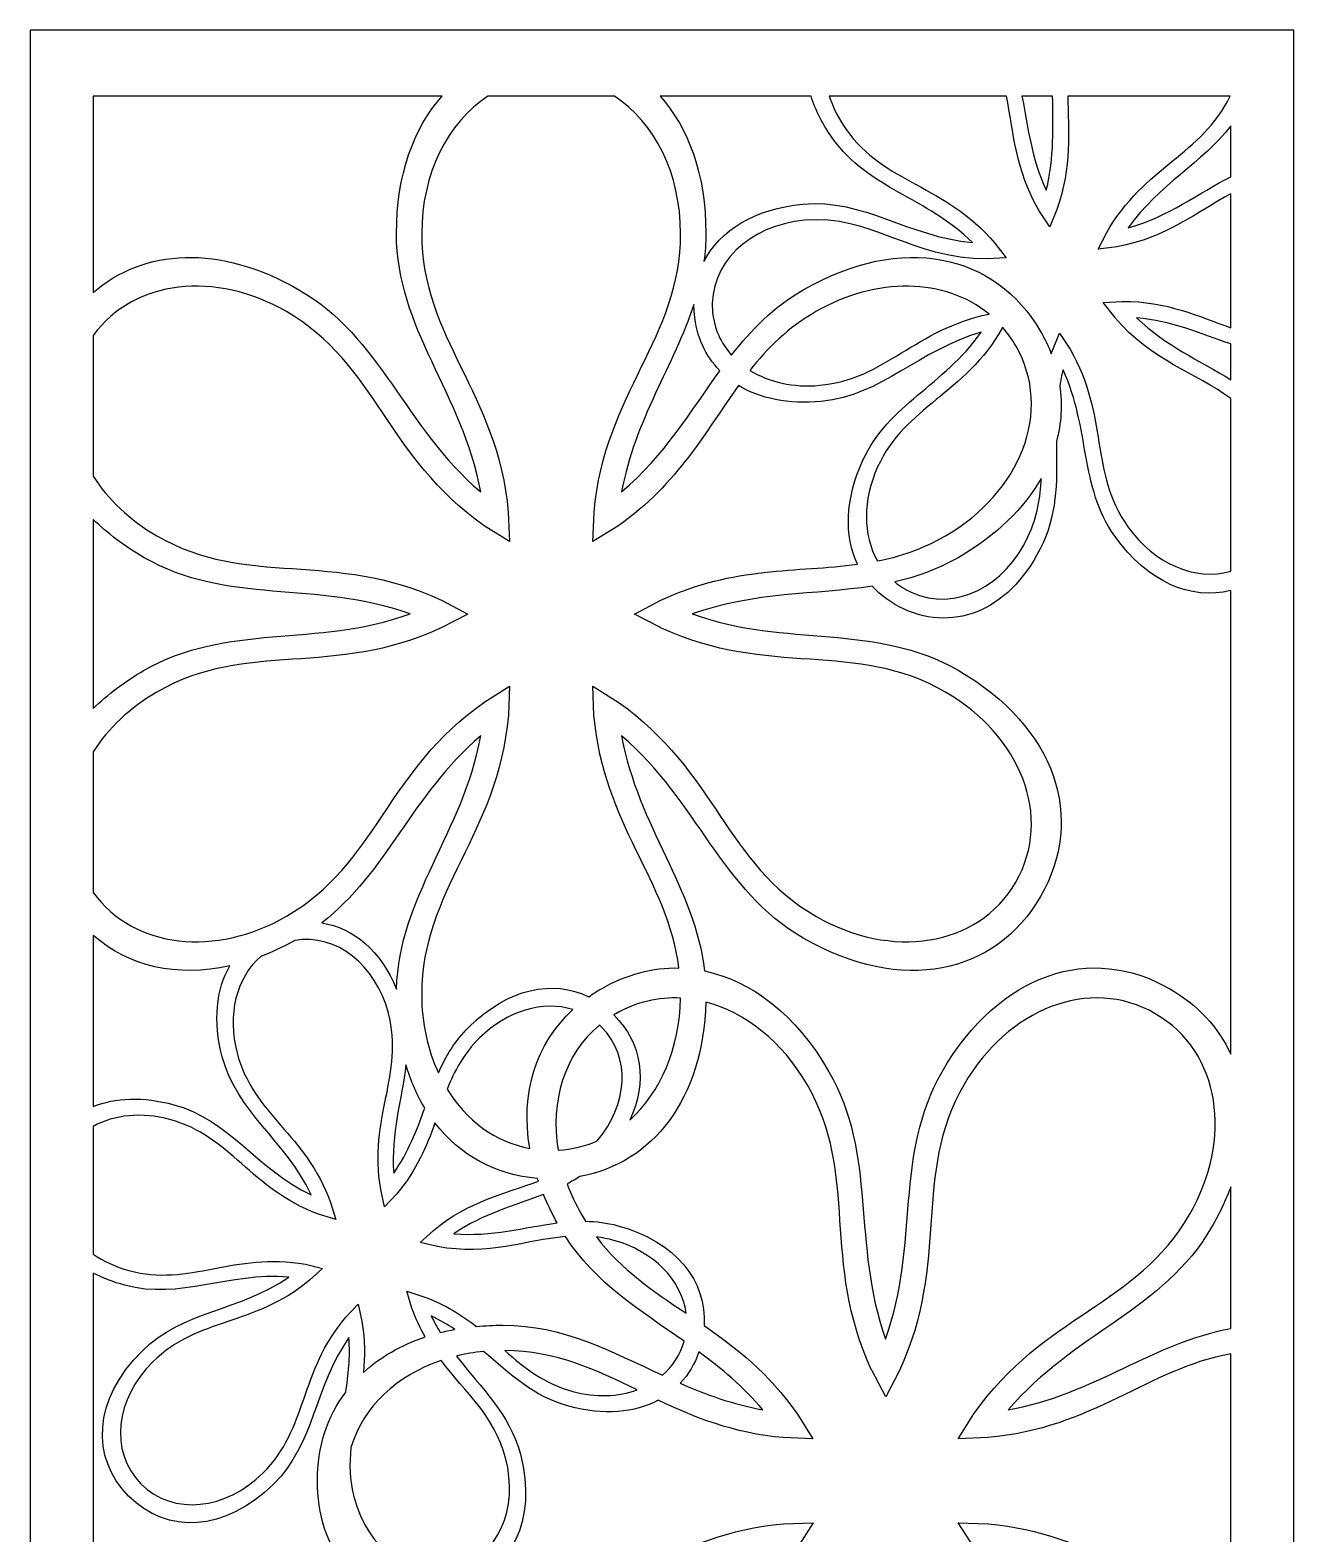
# Model space of a CAD drawing. Header units: centimetres. Extents: x -27 to -20.5, y -9 to 9.
# Drawn here: x -27 to -20.49, y 1.25 to 9 of the extents above; entities that cross this region are included whole.
import ezdxf

# ---------------------------------------------------------------- set-up
doc = ezdxf.new("R2010")
doc.units = ezdxf.units.CM
doc.header["$MEASUREMENT"] = 0
doc.layers.add('layer 1', color=7, linetype='Continuous')

msp = doc.modelspace()

# ---------------------------------------------------------------- linework, layer by layer
at = {"layer": 'layer 1', "color": 250}
for points, knots in [([(-26.99914, 9.00069), (-26.99914, 9.00069), (-20.48765, 9.00069), (-20.48765, 9.00069), (-20.48765, 9.00069), (-20.48765, 9.00069), (-20.48765, -9.00021), (-20.48765, -9.00021), (-20.48765, -9.00021), (-20.48765, -9.00021), (-26.99914, -9.00021), (-26.99914, -9.00021), (-26.99914, -9.00021), (-26.99914, -9.00021), (-26.99914, 9.00069), (-26.99914, 9.00069)], [0, 0, 0, 0, 0.2, 0.2, 0.2, 0.2, 0.4, 0.4, 0.4, 0.4, 0.6, 0.6, 0.6, 0.6, 1, 1, 1, 1]), ([(-26.67357, 8.66013), (-26.67357, 8.66013), (-24.87588, 8.66013), (-24.87588, 8.66013), (-24.87588, 8.66013), (-25.02359, 8.49545), (-25.11143, 8.25333), (-25.11141, 7.9524), (-25.11141, 7.9524), (-25.11144, 7.45997), (-24.77126, 7.13308), (-24.67752, 6.62087), (-24.67752, 6.62087), (-25.07417, 6.95802), (-25.18721, 7.41625), (-25.61379, 7.66242), (-25.61379, 7.66242), (-26.0233, 7.89885), (-26.41555, 7.87483), (-26.67357, 7.64807), (-26.67357, 7.64807), (-26.67357, 7.64807), (-26.67357, 8.66013), (-26.67357, 8.66013)], [0, 0, 0, 0, 0.1428571, 0.1428571, 0.1428571, 0.1428571, 0.2857143, 0.2857143, 0.2857143, 0.2857143, 0.4285714, 0.4285714, 0.4285714, 0.4285714, 0.5714286, 0.5714286, 0.5714286, 0.5714286, 0.7142857, 0.7142857, 0.7142857, 0.7142857, 1, 1, 1, 1]), ([(-24.64013, 8.66013), (-24.64013, 8.66013), (-23.98878, 8.66013), (-23.98878, 8.66013), (-23.98878, 8.66013), (-23.77909, 8.52445), (-23.64742, 8.25843), (-23.64749, 7.9525), (-23.64749, 7.9525), (-23.6474, 7.41204), (-24.03876, 7.13503), (-24.09366, 6.51553), (-24.09366, 6.51553), (-24.09366, 6.51553), (-24.09353, 6.51553), (-24.09353, 6.51553), (-24.09353, 6.51553), (-24.09353, 6.51553), (-24.09993, 6.36458), (-24.09993, 6.36458), (-24.09993, 6.36458), (-24.09993, 6.36458), (-23.97137, 6.44492), (-23.97137, 6.44492), (-23.97137, 6.44492), (-23.65616, 6.66629), (-23.51912, 6.93369), (-23.34931, 7.16939), (-23.34931, 7.16939), (-23.23915, 7.10266), (-23.09378, 7.07135), (-22.92277, 7.08736), (-22.92277, 7.08736), (-22.60886, 7.11668), (-22.42064, 7.35317), (-22.09973, 7.44336), (-22.09973, 7.44336), (-22.29103, 7.17039), (-22.57642, 7.071), (-22.70801, 6.78447), (-22.70801, 6.78447), (-22.80102, 6.5818), (-22.80456, 6.39352), (-22.73609, 6.24807), (-22.73609, 6.24807), (-23.04829, 6.206), (-23.36957, 6.23916), (-23.74881, 6.06343), (-23.74881, 6.06343), (-23.74881, 6.06343), (-23.88439, 5.99156), (-23.88439, 5.99156), (-23.88439, 5.99156), (-23.88439, 5.99156), (-23.75046, 5.92144), (-23.75046, 5.92144), (-23.75046, 5.92144), (-23.75046, 5.92144), (-23.75059, 5.92132), (-23.75059, 5.92132), (-23.75059, 5.92132), (-23.1866, 5.65933), (-22.75112, 5.85976), (-22.28318, 5.58957), (-22.28318, 5.58957), (-21.89897, 5.36763), (-21.72576, 4.94802), (-21.92083, 4.61016), (-21.92083, 4.61016), (-22.11595, 4.27207), (-22.56607, 4.21234), (-22.95014, 4.43409), (-22.95014, 4.43409), (-23.41766, 4.70398), (-23.46232, 5.18082), (-23.96985, 5.53807), (-23.96985, 5.53807), (-23.96985, 5.53807), (-23.96989, 5.53791), (-23.96989, 5.53791), (-23.96989, 5.53791), (-23.96989, 5.53791), (-24.10012, 5.61939), (-24.10012, 5.61939), (-24.10012, 5.61939), (-24.10012, 5.61939), (-24.09381, 5.46933), (-24.09381, 5.46933), (-24.09381, 5.46933), (-24.04391, 4.90351), (-23.71344, 4.62322), (-23.65597, 4.16766), (-23.65597, 4.16766), (-23.79098, 4.17055), (-23.92681, 4.13526), (-24.05529, 4.06111), (-24.05529, 4.06111), (-24.07784, 4.04808), (-24.09946, 4.03424), (-24.12016, 4.01965), (-24.12016, 4.01965), (-24.30538, 4.11038), (-24.53692, 4.06339), (-24.73878, 3.86322), (-24.73878, 3.86322), (-24.81078, 3.79183), (-24.85774, 3.71166), (-24.89547, 3.62677), (-24.89547, 3.62677), (-24.95073, 3.74565), (-24.98141, 3.88394), (-24.9814, 4.03155), (-24.9814, 4.03155), (-24.98143, 4.5723), (-24.58954, 4.84936), (-24.53504, 5.46993), (-24.53504, 5.46993), (-24.53504, 5.46993), (-24.53501, 5.46993), (-24.53501, 5.46993), (-24.53501, 5.46993), (-24.53501, 5.46993), (-24.52861, 5.61997), (-24.52861, 5.61997), (-24.52861, 5.61997), (-24.52861, 5.61997), (-24.65697, 5.53955), (-24.65697, 5.53955), (-24.65697, 5.53955), (-25.16653, 5.18204), (-25.21055, 4.70432), (-25.67866, 4.43406), (-25.67866, 4.43406), (-26.04184, 4.22451), (-26.46358, 4.26645), (-26.67357, 4.55701), (-26.67357, 4.55701), (-26.67357, 4.55701), (-26.67357, 5.28243), (-26.67357, 5.28243), (-26.67357, 5.28243), (-26.59723, 5.40199), (-26.48546, 5.50886), (-26.34572, 5.58957), (-26.34572, 5.58957), (-25.87763, 5.85976), (-25.44203, 5.65927), (-24.87793, 5.92142), (-24.87793, 5.92142), (-24.87793, 5.92142), (-24.87793, 5.92144), (-24.87793, 5.92144), (-24.87793, 5.92144), (-24.87793, 5.92144), (-24.74388, 5.99156), (-24.74388, 5.99156), (-24.74388, 5.99156), (-24.74388, 5.99156), (-24.87679, 6.06212), (-24.87679, 6.06212), (-24.87679, 6.06212), (-24.87679, 6.06212), (-24.87679, 6.06209), (-24.87679, 6.06209), (-24.87679, 6.06209), (-25.44157, 6.32497), (-25.87741, 6.12419), (-26.34572, 6.39448), (-26.34572, 6.39448), (-26.48546, 6.47519), (-26.59723, 6.58206), (-26.67357, 6.70162), (-26.67357, 6.70162), (-26.67357, 6.70162), (-26.67357, 7.42704), (-26.67357, 7.42704), (-26.67357, 7.42704), (-26.46358, 7.71764), (-26.04184, 7.75954), (-25.67866, 7.54996), (-25.67866, 7.54996), (-25.21131, 7.28007), (-25.16658, 6.80354), (-24.65926, 6.44628), (-24.65926, 6.44628), (-24.65926, 6.44628), (-24.65906, 6.44657), (-24.65906, 6.44657), (-24.65906, 6.44657), (-24.65906, 6.44657), (-24.52877, 6.36509), (-24.52877, 6.36509), (-24.52877, 6.36509), (-24.52877, 6.36509), (-24.53523, 6.51606), (-24.53523, 6.51606), (-24.53523, 6.51606), (-24.59043, 7.13525), (-24.9814, 7.41222), (-24.98143, 7.9525), (-24.98143, 7.9525), (-24.98143, 8.25843), (-24.84979, 8.52445), (-24.64013, 8.66013)], [0, 0, 0, 0, 0.0192308, 0.0192308, 0.0192308, 0.0192308, 0.0384615, 0.0384615, 0.0384615, 0.0384615, 0.0576923, 0.0576923, 0.0576923, 0.0576923, 0.0769231, 0.0769231, 0.0769231, 0.0769231, 0.0961538, 0.0961538, 0.0961538, 0.0961538, 0.1153846, 0.1153846, 0.1153846, 0.1153846, 0.1346154, 0.1346154, 0.1346154, 0.1346154, 0.1538462, 0.1538462, 0.1538462, 0.1538462, 0.1730769, 0.1730769, 0.1730769, 0.1730769, 0.1923077, 0.1923077, 0.1923077, 0.1923077, 0.2115385, 0.2115385, 0.2115385, 0.2115385, 0.2307692, 0.2307692, 0.2307692, 0.2307692, 0.25, 0.25, 0.25, 0.25, 0.2692308, 0.2692308, 0.2692308, 0.2692308, 0.2884615, 0.2884615, 0.2884615, 0.2884615, 0.3076923, 0.3076923, 0.3076923, 0.3076923, 0.3269231, 0.3269231, 0.3269231, 0.3269231, 0.3461538, 0.3461538, 0.3461538, 0.3461538, 0.3653846, 0.3653846, 0.3653846, 0.3653846, 0.3846154, 0.3846154, 0.3846154, 0.3846154, 0.4038462, 0.4038462, 0.4038462, 0.4038462, 0.4230769, 0.4230769, 0.4230769, 0.4230769, 0.4423077, 0.4423077, 0.4423077, 0.4423077, 0.4615385, 0.4615385, 0.4615385, 0.4615385, 0.4807692, 0.4807692, 0.4807692, 0.4807692, 0.5, 0.5, 0.5, 0.5, 0.5192308, 0.5192308, 0.5192308, 0.5192308, 0.5384615, 0.5384615, 0.5384615, 0.5384615, 0.5576923, 0.5576923, 0.5576923, 0.5576923, 0.5769231, 0.5769231, 0.5769231, 0.5769231, 0.5961538, 0.5961538, 0.5961538, 0.5961538, 0.6153846, 0.6153846, 0.6153846, 0.6153846, 0.6346154, 0.6346154, 0.6346154, 0.6346154, 0.6538462, 0.6538462, 0.6538462, 0.6538462, 0.6730769, 0.6730769, 0.6730769, 0.6730769, 0.6923077, 0.6923077, 0.6923077, 0.6923077, 0.7115385, 0.7115385, 0.7115385, 0.7115385, 0.7307692, 0.7307692, 0.7307692, 0.7307692, 0.75, 0.75, 0.75, 0.75, 0.7692308, 0.7692308, 0.7692308, 0.7692308, 0.7884615, 0.7884615, 0.7884615, 0.7884615, 0.8076923, 0.8076923, 0.8076923, 0.8076923, 0.8269231, 0.8269231, 0.8269231, 0.8269231, 0.8461538, 0.8461538, 0.8461538, 0.8461538, 0.8653846, 0.8653846, 0.8653846, 0.8653846, 0.8846154, 0.8846154, 0.8846154, 0.8846154, 0.9038462, 0.9038462, 0.9038462, 0.9038462, 0.9230769, 0.9230769, 0.9230769, 0.9230769, 0.9423077, 0.9423077, 0.9423077, 0.9423077, 0.9615385, 0.9615385, 0.9615385, 0.9615385, 1, 1, 1, 1]), ([(-23.75304, 8.66013), (-23.75304, 8.66013), (-22.97544, 8.66013), (-22.97544, 8.66013), (-22.97544, 8.66013), (-22.95212, 8.58806), (-22.91486, 8.51434), (-22.86287, 8.44103), (-22.86287, 8.44103), (-22.68048, 8.1838), (-22.3816, 8.13904), (-22.14306, 7.90628), (-22.14306, 7.90628), (-22.47507, 7.93542), (-22.70386, 8.13289), (-23.01779, 8.10352), (-23.01779, 8.10352), (-23.26755, 8.0802), (-23.44491, 7.96787), (-23.52724, 7.80833), (-23.52724, 7.80833), (-23.52094, 7.85492), (-23.51744, 7.90281), (-23.51744, 7.9524), (-23.51744, 7.9524), (-23.51744, 8.25333), (-23.60531, 8.49545), (-23.75304, 8.66013)], [0, 0, 0, 0, 0.125, 0.125, 0.125, 0.125, 0.25, 0.25, 0.25, 0.25, 0.375, 0.375, 0.375, 0.375, 0.5, 0.5, 0.5, 0.5, 0.625, 0.625, 0.625, 0.625, 0.75, 0.75, 0.75, 0.75, 1, 1, 1, 1]), ([(-22.8816, 8.66013), (-22.8816, 8.66013), (-21.96851, 8.66013), (-21.96851, 8.66013), (-21.96851, 8.66013), (-21.9319, 8.47651), (-21.92455, 8.28317), (-21.79982, 8.06874), (-21.79982, 8.06874), (-21.79982, 8.06874), (-21.79962, 8.06888), (-21.79962, 8.06888), (-21.79962, 8.06888), (-21.79962, 8.06888), (-21.74558, 7.98661), (-21.74558, 7.98661), (-21.74558, 7.98661), (-21.74558, 7.98661), (-21.70892, 8.07624), (-21.70892, 8.07624), (-21.70892, 8.07624), (-21.63003, 8.29826), (-21.65166, 8.48197), (-21.65248, 8.66013), (-21.65248, 8.66013), (-21.65248, 8.66013), (-20.81568, 8.66013), (-20.81568, 8.66013), (-20.81568, 8.66013), (-20.96256, 8.35853), (-21.25787, 8.29829), (-21.45223, 7.95795), (-21.45223, 7.95795), (-21.45223, 7.95795), (-21.45213, 7.95789), (-21.45213, 7.95789), (-21.45213, 7.95789), (-21.45213, 7.95789), (-21.4962, 7.87172), (-21.4962, 7.87172), (-21.4962, 7.87172), (-21.4962, 7.87172), (-21.39987, 7.88419), (-21.39987, 7.88419), (-21.39987, 7.88419), (-21.14181, 7.93165), (-20.98722, 8.06332), (-20.81322, 8.15682), (-20.81322, 8.15682), (-20.81322, 8.15682), (-20.81322, 7.46641), (-20.81322, 7.46641), (-20.81322, 7.46641), (-20.97761, 7.52567), (-21.14171, 7.6036), (-21.37229, 7.60283), (-21.37229, 7.60283), (-21.37229, 7.60283), (-21.4704, 7.59712), (-21.4704, 7.59712), (-21.4704, 7.59712), (-21.4704, 7.59712), (-21.41117, 7.52061), (-21.41117, 7.52061), (-21.41117, 7.52061), (-21.41117, 7.52061), (-21.41127, 7.52052), (-21.41127, 7.52052), (-21.41127, 7.52052), (-21.21747, 7.29301), (-20.99619, 7.23637), (-20.81322, 7.1029), (-20.81322, 7.1029), (-20.81322, 7.1029), (-20.81322, 6.21252), (-20.81322, 6.21252), (-20.81322, 6.21252), (-20.99715, 6.15981), (-21.2081, 6.25135), (-21.34277, 6.44129), (-21.34277, 6.44129), (-21.54271, 6.72326), (-21.4414, 7.01264), (-21.6413, 7.35611), (-21.6413, 7.35611), (-21.6413, 7.35611), (-21.6413, 7.35602), (-21.6413, 7.35602), (-21.6413, 7.35602), (-21.6413, 7.35602), (-21.69534, 7.43826), (-21.69534, 7.43826), (-21.69534, 7.43826), (-21.69534, 7.43826), (-21.73174, 7.34926), (-21.73174, 7.34926), (-21.73174, 7.34926), (-21.73372, 7.3437), (-21.73563, 7.33816), (-21.73749, 7.33264), (-21.73749, 7.33264), (-21.75257, 7.37155), (-21.77103, 7.41003), (-21.79287, 7.44787), (-21.79287, 7.44787), (-22.02376, 7.8479), (-22.50615, 7.95627), (-23.01528, 7.66242), (-23.01528, 7.66242), (-23.17041, 7.57286), (-23.28406, 7.4552), (-23.385, 7.32551), (-23.385, 7.32551), (-23.43927, 7.3857), (-23.47439, 7.46095), (-23.48251, 7.54756), (-23.48251, 7.54756), (-23.50575, 7.79631), (-23.29287, 7.99422), (-23.01005, 8.02064), (-23.01005, 8.02064), (-22.66546, 8.05291), (-22.46554, 7.81987), (-22.06721, 7.82178), (-22.06721, 7.82178), (-22.06721, 7.82178), (-22.06721, 7.82178), (-22.06721, 7.82178), (-22.06721, 7.82178), (-22.06721, 7.82178), (-21.97051, 7.82674), (-21.97051, 7.82674), (-21.97051, 7.82674), (-21.97051, 7.82674), (-22.02903, 7.9033), (-22.02903, 7.9033), (-22.02903, 7.9033), (-22.02903, 7.9033), (-22.02903, 7.9033), (-22.02903, 7.9033), (-22.02903, 7.9033), (-22.28737, 8.20722), (-22.59468, 8.20674), (-22.79491, 8.48918), (-22.79491, 8.48918), (-22.83365, 8.54379), (-22.86262, 8.60167), (-22.8816, 8.66013)], [0, 0, 0, 0, 0.0263158, 0.0263158, 0.0263158, 0.0263158, 0.0526316, 0.0526316, 0.0526316, 0.0526316, 0.0789474, 0.0789474, 0.0789474, 0.0789474, 0.1052632, 0.1052632, 0.1052632, 0.1052632, 0.1315789, 0.1315789, 0.1315789, 0.1315789, 0.1578947, 0.1578947, 0.1578947, 0.1578947, 0.1842105, 0.1842105, 0.1842105, 0.1842105, 0.2105263, 0.2105263, 0.2105263, 0.2105263, 0.2368421, 0.2368421, 0.2368421, 0.2368421, 0.2631579, 0.2631579, 0.2631579, 0.2631579, 0.2894737, 0.2894737, 0.2894737, 0.2894737, 0.3157895, 0.3157895, 0.3157895, 0.3157895, 0.3421053, 0.3421053, 0.3421053, 0.3421053, 0.3684211, 0.3684211, 0.3684211, 0.3684211, 0.3947368, 0.3947368, 0.3947368, 0.3947368, 0.4210526, 0.4210526, 0.4210526, 0.4210526, 0.4473684, 0.4473684, 0.4473684, 0.4473684, 0.4736842, 0.4736842, 0.4736842, 0.4736842, 0.5, 0.5, 0.5, 0.5, 0.5263158, 0.5263158, 0.5263158, 0.5263158, 0.5526316, 0.5526316, 0.5526316, 0.5526316, 0.5789474, 0.5789474, 0.5789474, 0.5789474, 0.6052632, 0.6052632, 0.6052632, 0.6052632, 0.6315789, 0.6315789, 0.6315789, 0.6315789, 0.6578947, 0.6578947, 0.6578947, 0.6578947, 0.6842105, 0.6842105, 0.6842105, 0.6842105, 0.7105263, 0.7105263, 0.7105263, 0.7105263, 0.7368421, 0.7368421, 0.7368421, 0.7368421, 0.7631579, 0.7631579, 0.7631579, 0.7631579, 0.7894737, 0.7894737, 0.7894737, 0.7894737, 0.8157895, 0.8157895, 0.8157895, 0.8157895, 0.8421053, 0.8421053, 0.8421053, 0.8421053, 0.8684211, 0.8684211, 0.8684211, 0.8684211, 0.8947368, 0.8947368, 0.8947368, 0.8947368, 0.9210526, 0.9210526, 0.9210526, 0.9210526, 0.9473684, 0.9473684, 0.9473684, 0.9473684, 1, 1, 1, 1]), ([(-21.88893, 8.66013), (-21.88893, 8.66013), (-21.73071, 8.66013), (-21.73071, 8.66013), (-21.73071, 8.66013), (-21.73072, 8.50555), (-21.72023, 8.34625), (-21.76379, 8.17522), (-21.76379, 8.17522), (-21.84069, 8.3403), (-21.85868, 8.50381), (-21.88893, 8.66013)], [0, 0, 0, 0, 0.25, 0.25, 0.25, 0.25, 0.5, 0.5, 0.5, 0.5, 1, 1, 1, 1]), ([(-20.81322, 8.5071), (-20.81322, 8.5071), (-20.81322, 8.24521), (-20.81322, 8.24521), (-20.81322, 8.24521), (-20.98045, 8.16006), (-21.13289, 8.03984), (-21.34123, 7.98126), (-21.34123, 7.98126), (-21.18284, 8.2073), (-20.95991, 8.31429), (-20.81322, 8.5071)], [0, 0, 0, 0, 0.25, 0.25, 0.25, 0.25, 0.5, 0.5, 0.5, 0.5, 1, 1, 1, 1]), ([(-23.29071, 7.24731), (-23.20036, 7.3617), (-23.09577, 7.46588), (-22.95014, 7.54999), (-22.95014, 7.54999), (-22.63943, 7.72937), (-22.28552, 7.72445), (-22.05836, 7.53709), (-22.05836, 7.53709), (-22.43733, 7.46056), (-22.59115, 7.20199), (-22.93051, 7.17022), (-22.93051, 7.17022), (-23.06582, 7.15757), (-23.19265, 7.1865), (-23.29071, 7.24731)], [0, 0, 0, 0, 0.2, 0.2, 0.2, 0.2, 0.4, 0.4, 0.4, 0.4, 0.6, 0.6, 0.6, 0.6, 1, 1, 1, 1]), ([(-23.44513, 7.24521), (-23.59495, 7.0383), (-23.7283, 6.81044), (-23.95129, 6.62087), (-23.95129, 6.62087), (-23.88276, 6.99636), (-23.68157, 7.27225), (-23.57903, 7.58677), (-23.57903, 7.58677), (-23.57895, 7.57095), (-23.5782, 7.55494), (-23.57668, 7.53873), (-23.57668, 7.53873), (-23.56582, 7.42229), (-23.51987, 7.32189), (-23.44513, 7.24521)], [0, 0, 0, 0, 0.2, 0.2, 0.2, 0.2, 0.4, 0.4, 0.4, 0.4, 0.6, 0.6, 0.6, 0.6, 1, 1, 1, 1]), ([(-20.81322, 7.38347), (-20.81322, 7.38347), (-20.81322, 7.19813), (-20.81322, 7.19813), (-20.81322, 7.19813), (-20.9687, 7.29772), (-21.14562, 7.36971), (-21.29797, 7.51834), (-21.29797, 7.51834), (-21.11565, 7.5023), (-20.96446, 7.43556), (-20.81322, 7.38347)], [0, 0, 0, 0, 0.25, 0.25, 0.25, 0.25, 0.5, 0.5, 0.5, 0.5, 1, 1, 1, 1]), ([(-21.98785, 7.46818), (-21.96312, 7.43963), (-21.94066, 7.40823), (-21.92087, 7.37392), (-21.92087, 7.37392), (-21.72576, 7.03603), (-21.89897, 6.61642), (-22.28318, 6.39448), (-22.28318, 6.39448), (-22.40121, 6.32639), (-22.51719, 6.28823), (-22.6337, 6.265), (-22.6337, 6.265), (-22.70884, 6.39854), (-22.71044, 6.57959), (-22.63234, 6.74969), (-22.63234, 6.74969), (-22.48785, 7.06435), (-22.18577, 7.12093), (-21.98833, 7.46742), (-21.98833, 7.46742), (-21.98833, 7.46742), (-21.98827, 7.46736), (-21.98827, 7.46736), (-21.98827, 7.46736), (-21.98827, 7.46736), (-21.98785, 7.46818), (-21.98785, 7.46818)], [0, 0, 0, 0, 0.125, 0.125, 0.125, 0.125, 0.25, 0.25, 0.25, 0.25, 0.375, 0.375, 0.375, 0.375, 0.5, 0.5, 0.5, 0.5, 0.625, 0.625, 0.625, 0.625, 0.75, 0.75, 0.75, 0.75, 1, 1, 1, 1]), ([(-20.81322, 6.11215), (-20.81322, 6.11215), (-20.81322, 3.72397), (-20.81322, 3.72397), (-20.81322, 3.72397), (-20.87691, 3.86192), (-20.98346, 3.97777), (-21.12775, 4.06107), (-21.12775, 4.06107), (-21.53, 4.2933), (-22.00445, 4.14518), (-22.2999, 3.63337), (-22.2999, 3.63337), (-22.54748, 3.20462), (-22.41561, 2.74899), (-22.59148, 2.25588), (-22.59148, 2.25588), (-22.76736, 2.74883), (-22.63545, 3.20465), (-22.8831, 3.63345), (-22.8831, 3.63345), (-23.05341, 3.92842), (-23.28321, 4.10255), (-23.52437, 4.15268), (-23.52437, 4.15268), (-23.57304, 4.58043), (-23.86567, 4.8942), (-23.95129, 5.36323), (-23.95129, 5.36323), (-23.55471, 5.02603), (-23.44156, 4.5678), (-23.01528, 4.32163), (-23.01528, 4.32163), (-22.50615, 4.02778), (-22.02376, 4.13615), (-21.79287, 4.53619), (-21.79287, 4.53619), (-21.56187, 4.93632), (-21.70917, 5.40815), (-22.21824, 5.70201), (-22.21824, 5.70201), (-22.64457, 5.94828), (-23.09811, 5.81702), (-23.58829, 5.99206), (-23.58829, 5.99206), (-23.26399, 6.10784), (-22.95572, 6.08958), (-22.66077, 6.13526), (-22.66077, 6.13526), (-22.61717, 6.08726), (-22.56266, 6.04754), (-22.49833, 6.01802), (-22.49833, 6.01802), (-22.22951, 5.89456), (-21.93745, 6.01657), (-21.78041, 6.35862), (-21.78041, 6.35862), (-21.70129, 6.53087), (-21.70976, 6.70122), (-21.71119, 6.8799), (-21.71119, 6.8799), (-21.68585, 6.97494), (-21.68011, 7.07222), (-21.69412, 7.16868), (-21.69412, 7.16868), (-21.68967, 7.19529), (-21.68414, 7.22218), (-21.67721, 7.24935), (-21.67721, 7.24935), (-21.53653, 6.94723), (-21.59308, 6.65036), (-21.41069, 6.39319), (-21.41069, 6.39319), (-21.24191, 6.15512), (-21.01786, 6.06216), (-20.81322, 6.11215)], [0, 0, 0, 0, 0.05, 0.05, 0.05, 0.05, 0.1, 0.1, 0.1, 0.1, 0.15, 0.15, 0.15, 0.15, 0.2, 0.2, 0.2, 0.2, 0.25, 0.25, 0.25, 0.25, 0.3, 0.3, 0.3, 0.3, 0.35, 0.35, 0.35, 0.35, 0.4, 0.4, 0.4, 0.4, 0.45, 0.45, 0.45, 0.45, 0.5, 0.5, 0.5, 0.5, 0.55, 0.55, 0.55, 0.55, 0.6, 0.6, 0.6, 0.6, 0.65, 0.65, 0.65, 0.65, 0.7, 0.7, 0.7, 0.7, 0.75, 0.75, 0.75, 0.75, 0.8, 0.8, 0.8, 0.8, 0.85, 0.85, 0.85, 0.85, 0.9, 0.9, 0.9, 0.9, 1, 1, 1, 1]), ([(-22.54403, 6.15727), (-22.43363, 6.18232), (-22.32508, 6.22033), (-22.21824, 6.28204), (-22.21824, 6.28204), (-22.02042, 6.39623), (-21.87725, 6.53731), (-21.78966, 6.69059), (-21.78966, 6.69059), (-21.79365, 6.59303), (-21.80903, 6.49575), (-21.85604, 6.39333), (-21.85604, 6.39333), (-21.97451, 6.13513), (-22.23177, 5.9998), (-22.45881, 6.10396), (-22.45881, 6.10396), (-22.49038, 6.11845), (-22.5188, 6.13641), (-22.54403, 6.15727)], [0, 0, 0, 0, 0.1666667, 0.1666667, 0.1666667, 0.1666667, 0.3333333, 0.3333333, 0.3333333, 0.3333333, 0.5, 0.5, 0.5, 0.5, 0.6666667, 0.6666667, 0.6666667, 0.6666667, 1, 1, 1, 1]), ([(-26.67357, 5.50536), (-26.67357, 5.50536), (-26.67357, 6.4787), (-26.67357, 6.4787), (-26.67357, 6.4787), (-26.60067, 6.40732), (-26.51306, 6.34107), (-26.41083, 6.28204), (-26.41083, 6.28204), (-25.98428, 6.03577), (-25.5309, 6.16706), (-25.04065, 5.99206), (-25.04065, 5.99206), (-25.5309, 5.81699), (-25.98428, 5.94828), (-26.41083, 5.70201), (-26.41083, 5.70201), (-26.51306, 5.64298), (-26.60067, 5.57674), (-26.67357, 5.50536)], [0, 0, 0, 0, 0.1666667, 0.1666667, 0.1666667, 0.1666667, 0.3333333, 0.3333333, 0.3333333, 0.3333333, 0.5, 0.5, 0.5, 0.5, 0.6666667, 0.6666667, 0.6666667, 0.6666667, 1, 1, 1, 1]), ([(-25.49656, 4.40006), (-25.16229, 4.65669), (-25.03518, 5.05917), (-24.67752, 5.36323), (-24.67752, 5.36323), (-24.76952, 4.86024), (-25.09915, 4.53596), (-25.11105, 4.05821), (-25.11105, 4.05821), (-25.19095, 4.25592), (-25.33252, 4.37438), (-25.49656, 4.40006)], [0, 0, 0, 0, 0.25, 0.25, 0.25, 0.25, 0.5, 0.5, 0.5, 0.5, 1, 1, 1, 1]), ([(-26.67357, 2.69312), (-26.67357, 2.69312), (-26.67357, 3.35159), (-26.67357, 3.35159), (-26.67357, 3.35159), (-26.56486, 3.41156), (-26.42256, 3.42639), (-26.27872, 3.38719), (-26.27872, 3.38719), (-25.96389, 3.30142), (-25.86432, 3.02969), (-25.51275, 2.89893), (-25.51275, 2.89893), (-25.51275, 2.89893), (-25.51265, 2.89919), (-25.51265, 2.89919), (-25.51265, 2.89919), (-25.51265, 2.89919), (-25.42393, 2.87159), (-25.42393, 2.87159), (-25.42393, 2.87159), (-25.42393, 2.87159), (-25.45093, 2.95891), (-25.45093, 2.95891), (-25.45093, 2.95891), (-25.57855, 3.31237), (-25.84984, 3.41412), (-25.93305, 3.72995), (-25.93305, 3.72995), (-25.98477, 3.92631), (-25.93629, 4.11899), (-25.81074, 4.22711), (-25.81074, 4.22711), (-25.75305, 4.24922), (-25.69463, 4.27651), (-25.6358, 4.30919), (-25.6358, 4.30919), (-25.41925, 4.34706), (-25.21831, 4.18299), (-25.1531, 3.93539), (-25.1531, 3.93539), (-25.06987, 3.61946), (-25.256, 3.39721), (-25.19275, 3.02653), (-25.19275, 3.02653), (-25.19275, 3.02653), (-25.19263, 3.02657), (-25.19263, 3.02657), (-25.19263, 3.02657), (-25.19263, 3.02657), (-25.17311, 2.93728), (-25.17311, 2.93728), (-25.17311, 2.93728), (-25.17311, 2.93728), (-25.11032, 3.00413), (-25.11032, 3.00413), (-25.11032, 3.00413), (-25.00622, 3.12747), (-24.95559, 3.25056), (-24.91334, 3.36907), (-24.91334, 3.36907), (-24.78457, 3.20162), (-24.60074, 3.10117), (-24.38497, 3.08327), (-24.38497, 3.08327), (-24.38352, 3.07889), (-24.38205, 3.07451), (-24.38053, 3.07012), (-24.38053, 3.07012), (-24.55038, 3.00375), (-24.73511, 2.9696), (-24.92147, 2.8154), (-24.92147, 2.8154), (-24.92147, 2.8154), (-24.98968, 2.75241), (-24.98968, 2.75241), (-24.98968, 2.75241), (-24.98968, 2.75241), (-24.90055, 2.73213), (-24.90055, 2.73213), (-24.90055, 2.73213), (-24.90055, 2.73213), (-24.90061, 2.73199), (-24.90061, 2.73199), (-24.90061, 2.73199), (-24.63474, 2.68432), (-24.44436, 2.76597), (-24.24134, 2.78388), (-24.24134, 2.78388), (-24.0847, 2.54298), (-23.85738, 2.40516), (-23.62965, 2.24449), (-23.62965, 2.24449), (-23.64961, 2.17325), (-23.68846, 2.11423), (-23.74038, 2.069), (-23.74038, 2.069), (-24.00697, 2.19255), (-24.25207, 2.32715), (-24.56262, 2.32715), (-24.56262, 2.32715), (-24.60998, 2.32714), (-24.6559, 2.32496), (-24.70029, 2.32072), (-24.70029, 2.32072), (-24.77507, 2.37896), (-24.86018, 2.4334), (-24.96978, 2.47412), (-24.96978, 2.47412), (-24.96978, 2.47412), (-24.9698, 2.47405), (-24.9698, 2.47405), (-24.9698, 2.47405), (-24.9698, 2.47405), (-25.05852, 2.50165), (-25.05852, 2.50165), (-25.05852, 2.50165), (-25.05852, 2.50165), (-25.03169, 2.41489), (-25.03169, 2.41489), (-25.03169, 2.41489), (-25.01191, 2.35996), (-24.98867, 2.3111), (-24.96319, 2.26658), (-24.96319, 2.26658), (-25.08906, 2.22464), (-25.1961, 2.16218), (-25.28168, 2.0833), (-25.28168, 2.0833), (-25.27352, 2.16406), (-25.27311, 2.25061), (-25.28969, 2.34726), (-25.28969, 2.34726), (-25.28969, 2.34726), (-25.28966, 2.3473), (-25.28966, 2.3473), (-25.28966, 2.3473), (-25.28966, 2.3473), (-25.30904, 2.43592), (-25.30904, 2.43592), (-25.30904, 2.43592), (-25.30904, 2.43592), (-25.37172, 2.36918), (-25.37172, 2.36918), (-25.37172, 2.36918), (-25.61456, 2.08173), (-25.5668, 1.79566), (-25.79886, 1.56554), (-25.79886, 1.56554), (-25.98934, 1.37669), (-26.26166, 1.34238), (-26.42776, 1.50989), (-26.42776, 1.50989), (-26.59386, 1.6774), (-26.55724, 1.94942), (-26.36676, 2.13828), (-26.36676, 2.13828), (-26.13474, 2.36835), (-25.84917, 2.31826), (-25.55973, 2.55849), (-25.55973, 2.55849), (-25.55973, 2.55849), (-25.55974, 2.55849), (-25.55974, 2.55849), (-25.55974, 2.55849), (-25.55974, 2.55849), (-25.49217, 2.62005), (-25.49217, 2.62005), (-25.49217, 2.62005), (-25.49217, 2.62005), (-25.58077, 2.64084), (-25.58077, 2.64084), (-25.58077, 2.64084), (-25.58077, 2.64084), (-25.58078, 2.64083), (-25.58078, 2.64083), (-25.58078, 2.64083), (-25.95141, 2.70764), (-26.17531, 2.52307), (-26.49076, 2.60901), (-26.49076, 2.60901), (-26.55898, 2.6276), (-26.62073, 2.6565), (-26.67357, 2.69312)], [0, 0, 0, 0, 0.0212766, 0.0212766, 0.0212766, 0.0212766, 0.0425532, 0.0425532, 0.0425532, 0.0425532, 0.0638298, 0.0638298, 0.0638298, 0.0638298, 0.0851064, 0.0851064, 0.0851064, 0.0851064, 0.106383, 0.106383, 0.106383, 0.106383, 0.1276596, 0.1276596, 0.1276596, 0.1276596, 0.1489362, 0.1489362, 0.1489362, 0.1489362, 0.1702128, 0.1702128, 0.1702128, 0.1702128, 0.1914894, 0.1914894, 0.1914894, 0.1914894, 0.212766, 0.212766, 0.212766, 0.212766, 0.2340426, 0.2340426, 0.2340426, 0.2340426, 0.2553191, 0.2553191, 0.2553191, 0.2553191, 0.2765957, 0.2765957, 0.2765957, 0.2765957, 0.2978723, 0.2978723, 0.2978723, 0.2978723, 0.3191489, 0.3191489, 0.3191489, 0.3191489, 0.3404255, 0.3404255, 0.3404255, 0.3404255, 0.3617021, 0.3617021, 0.3617021, 0.3617021, 0.3829787, 0.3829787, 0.3829787, 0.3829787, 0.4042553, 0.4042553, 0.4042553, 0.4042553, 0.4255319, 0.4255319, 0.4255319, 0.4255319, 0.4468085, 0.4468085, 0.4468085, 0.4468085, 0.4680851, 0.4680851, 0.4680851, 0.4680851, 0.4893617, 0.4893617, 0.4893617, 0.4893617, 0.5106383, 0.5106383, 0.5106383, 0.5106383, 0.5319149, 0.5319149, 0.5319149, 0.5319149, 0.5531915, 0.5531915, 0.5531915, 0.5531915, 0.5744681, 0.5744681, 0.5744681, 0.5744681, 0.5957447, 0.5957447, 0.5957447, 0.5957447, 0.6170213, 0.6170213, 0.6170213, 0.6170213, 0.6382979, 0.6382979, 0.6382979, 0.6382979, 0.6595745, 0.6595745, 0.6595745, 0.6595745, 0.6808511, 0.6808511, 0.6808511, 0.6808511, 0.7021277, 0.7021277, 0.7021277, 0.7021277, 0.7234043, 0.7234043, 0.7234043, 0.7234043, 0.7446809, 0.7446809, 0.7446809, 0.7446809, 0.7659574, 0.7659574, 0.7659574, 0.7659574, 0.787234, 0.787234, 0.787234, 0.787234, 0.8085106, 0.8085106, 0.8085106, 0.8085106, 0.8297872, 0.8297872, 0.8297872, 0.8297872, 0.8510638, 0.8510638, 0.8510638, 0.8510638, 0.8723404, 0.8723404, 0.8723404, 0.8723404, 0.893617, 0.893617, 0.893617, 0.893617, 0.9148936, 0.9148936, 0.9148936, 0.9148936, 0.9361702, 0.9361702, 0.9361702, 0.9361702, 0.9574468, 0.9574468, 0.9574468, 0.9574468, 1, 1, 1, 1]), ([(-26.67357, 3.4538), (-26.67357, 3.4538), (-26.67357, 4.33598), (-26.67357, 4.33598), (-26.67357, 4.33598), (-26.492, 4.17641), (-26.24397, 4.11724), (-25.97022, 4.17857), (-25.97022, 4.17857), (-26.03965, 4.0573), (-26.05785, 3.89517), (-26.00905, 3.70992), (-26.00905, 3.70992), (-25.93322, 3.422), (-25.68391, 3.28321), (-25.55029, 2.99825), (-25.55029, 2.99825), (-25.83411, 3.13427), (-25.97077, 3.38476), (-26.25803, 3.46303), (-26.25803, 3.46303), (-26.41702, 3.50637), (-26.55932, 3.49996), (-26.67357, 3.4538)], [0, 0, 0, 0, 0.1428571, 0.1428571, 0.1428571, 0.1428571, 0.2857143, 0.2857143, 0.2857143, 0.2857143, 0.4285714, 0.4285714, 0.4285714, 0.4285714, 0.5714286, 0.5714286, 0.5714286, 0.5714286, 0.7142857, 0.7142857, 0.7142857, 0.7142857, 1, 1, 1, 1]), ([(-20.81322, 2.17938), (-20.81322, 2.17938), (-20.81322, 0.87222), (-20.81322, 0.87222), (-20.81322, 0.87222), (-21.23827, 0.94835), (-21.51961, 1.25476), (-22.06306, 1.30363), (-22.06306, 1.30363), (-22.06306, 1.30363), (-22.21725, 1.3092), (-22.21725, 1.3092), (-22.21725, 1.3092), (-22.21725, 1.3092), (-22.13588, 1.18083), (-22.13588, 1.18083), (-22.13588, 1.18083), (-22.13588, 1.18083), (-22.13606, 1.18078), (-22.13606, 1.18078), (-22.13606, 1.18078), (-21.77669, 0.66915), (-21.29676, 0.62474), (-21.02515, 0.15425), (-21.02515, 0.15425), (-20.80218, -0.23213), (-20.8623, -0.68459), (-21.202, -0.8807), (-21.202, -0.8807), (-21.25841, -0.91328), (-21.31709, -0.9356), (-21.37674, -0.94848), (-21.37674, -0.94848), (-21.49876, -0.55398), (-21.80046, -0.37181), (-22.12314, -0.45681), (-22.12314, -0.45681), (-22.15147, -0.46427), (-22.17863, -0.47349), (-22.20458, -0.48429), (-22.20458, -0.48429), (-22.4491, -0.0264), (-22.26333, 0.40408), (-22.51965, 0.9573), (-22.51965, 0.9573), (-22.51965, 0.9573), (-22.51974, 0.95719), (-22.51974, 0.95719), (-22.51974, 0.95719), (-22.51974, 0.95719), (-22.59219, 1.0936), (-22.59219, 1.0936), (-22.59219, 1.0936), (-22.59219, 1.0936), (-22.66213, 0.95977), (-22.66213, 0.95977), (-22.66213, 0.95977), (-22.9262, 0.39242), (-22.7245, -0.04576), (-22.99621, -0.51654), (-22.99621, -0.51654), (-23.08811, -0.67573), (-23.21381, -0.79883), (-23.35361, -0.87487), (-23.35361, -0.87487), (-23.43199, -0.86801), (-23.51508, -0.86828), (-23.60247, -0.87645), (-23.60247, -0.87645), (-23.69532, -0.88513), (-23.7812, -0.9053), (-23.86279, -0.93328), (-23.86279, -0.93328), (-23.90293, -0.92034), (-23.94244, -0.90293), (-23.98089, -0.88074), (-23.98089, -0.88074), (-24.05458, -0.83819), (-24.11509, -0.78358), (-24.16243, -0.72022), (-24.16243, -0.72022), (-24.07542, -0.62787), (-23.99878, -0.52492), (-23.94098, -0.39906), (-23.94098, -0.39906), (-23.79212, -0.07471), (-23.7887, 0.22623), (-23.90182, 0.4569), (-23.90182, 0.4569), (-23.63811, 0.68191), (-23.30952, 0.80605), (-23.04601, 1.18211), (-23.04601, 1.18211), (-23.04601, 1.18211), (-23.04599, 1.1821), (-23.04599, 1.1821), (-23.04599, 1.1821), (-23.04599, 1.1821), (-22.96499, 1.30952), (-22.96499, 1.30952), (-22.96499, 1.30952), (-22.96499, 1.30952), (-23.11717, 1.30402), (-23.11717, 1.30402), (-23.11717, 1.30402), (-23.68741, 1.25359), (-23.9691, 0.91984), (-24.42891, 0.86326), (-24.42891, 0.86326), (-24.53216, 0.88734), (-24.63575, 0.88926), (-24.73622, 0.86964), (-24.73622, 0.86964), (-24.85744, 0.89037), (-24.96846, 0.93259), (-25.06256, 0.9923), (-25.06256, 0.9923), (-24.97887, 0.96276), (-24.88691, 0.95931), (-24.79272, 0.98412), (-24.79272, 0.98412), (-24.52263, 1.05525), (-24.38272, 1.31941), (-24.47324, 1.66304), (-24.47324, 1.66304), (-24.52839, 1.87243), (-24.6753, 2.00296), (-24.80273, 2.16819), (-24.80273, 2.16819), (-24.75768, 2.17917), (-24.71093, 2.18708), (-24.66287, 2.1917), (-24.66287, 2.1917), (-24.52677, 2.07722), (-24.40547, 1.95931), (-24.22426, 1.90993), (-24.22426, 1.90993), (-24.04309, 1.86055), (-23.88359, 1.87573), (-23.76259, 1.94077), (-23.76259, 1.94077), (-23.5781, 1.85292), (-23.37794, 1.77072), (-23.1176, 1.7476), (-23.1176, 1.7476), (-23.1176, 1.7476), (-23.11759, 1.74761), (-23.11759, 1.74761), (-23.11759, 1.74761), (-23.11759, 1.74761), (-22.96562, 1.74129), (-22.96562, 1.74129), (-22.96562, 1.74129), (-22.96562, 1.74129), (-23.04587, 1.86953), (-23.04587, 1.86953), (-23.04587, 1.86953), (-23.04587, 1.86953), (-23.04589, 1.86951), (-23.04589, 1.86951), (-23.04589, 1.86951), (-23.19315, 2.0795), (-23.36068, 2.21091), (-23.52583, 2.32524), (-23.52583, 2.32524), (-23.51254, 2.55487), (-23.67155, 2.75824), (-23.97087, 2.83979), (-23.97087, 2.83979), (-24.02761, 2.85525), (-24.0827, 2.86192), (-24.13699, 2.86291), (-24.13699, 2.86291), (-24.14405, 2.87416), (-24.15101, 2.88559), (-24.15781, 2.89737), (-24.15781, 2.89737), (-24.18768, 2.94912), (-24.21244, 3.00205), (-24.23215, 3.05539), (-24.23215, 3.05539), (-24.20985, 3.067), (-24.18797, 3.0796), (-24.16657, 3.09347), (-24.16657, 3.09347), (-23.79251, 3.16154), (-23.53105, 3.49137), (-23.51801, 3.99218), (-23.51801, 3.99218), (-23.3142, 3.93884), (-23.12303, 3.78781), (-22.99613, 3.56811), (-22.99613, 3.56811), (-22.72487, 3.09819), (-22.92548, 2.66078), (-22.66335, 2.09468), (-22.66335, 2.09468), (-22.66335, 2.09468), (-22.66303, 2.09483), (-22.66303, 2.09483), (-22.66303, 2.09483), (-22.66303, 2.09483), (-22.59055, 1.95837), (-22.59055, 1.95837), (-22.59055, 1.95837), (-22.59055, 1.95837), (-22.52027, 2.09308), (-22.52027, 2.09308), (-22.52027, 2.09308), (-22.25707, 2.65997), (-22.45824, 3.09768), (-22.18667, 3.56811), (-22.18667, 3.56811), (-21.96366, 3.95441), (-21.54179, 4.1285), (-21.20206, 3.93237), (-21.20206, 3.93237), (-20.86235, 3.73622), (-20.80209, 3.28378), (-21.02519, 2.89753), (-21.02519, 2.89753), (-21.29681, 2.42691), (-21.77683, 2.38245), (-22.13606, 1.87064), (-22.13606, 1.87064), (-22.13606, 1.87064), (-22.13595, 1.87057), (-22.13595, 1.87057), (-22.13595, 1.87057), (-22.13595, 1.87057), (-22.21741, 1.74235), (-22.21741, 1.74235), (-22.21741, 1.74235), (-22.21741, 1.74235), (-22.06508, 1.74768), (-22.06508, 1.74768), (-22.06508, 1.74768), (-21.5203, 1.79611), (-21.2388, 2.10316), (-20.81322, 2.17938)], [0, 0, 0, 0, 0.0163934, 0.0163934, 0.0163934, 0.0163934, 0.0327869, 0.0327869, 0.0327869, 0.0327869, 0.0491803, 0.0491803, 0.0491803, 0.0491803, 0.0655738, 0.0655738, 0.0655738, 0.0655738, 0.0819672, 0.0819672, 0.0819672, 0.0819672, 0.0983607, 0.0983607, 0.0983607, 0.0983607, 0.1147541, 0.1147541, 0.1147541, 0.1147541, 0.1311475, 0.1311475, 0.1311475, 0.1311475, 0.147541, 0.147541, 0.147541, 0.147541, 0.1639344, 0.1639344, 0.1639344, 0.1639344, 0.1803279, 0.1803279, 0.1803279, 0.1803279, 0.1967213, 0.1967213, 0.1967213, 0.1967213, 0.2131148, 0.2131148, 0.2131148, 0.2131148, 0.2295082, 0.2295082, 0.2295082, 0.2295082, 0.2459016, 0.2459016, 0.2459016, 0.2459016, 0.2622951, 0.2622951, 0.2622951, 0.2622951, 0.2786885, 0.2786885, 0.2786885, 0.2786885, 0.295082, 0.295082, 0.295082, 0.295082, 0.3114754, 0.3114754, 0.3114754, 0.3114754, 0.3278689, 0.3278689, 0.3278689, 0.3278689, 0.3442623, 0.3442623, 0.3442623, 0.3442623, 0.3606557, 0.3606557, 0.3606557, 0.3606557, 0.3770492, 0.3770492, 0.3770492, 0.3770492, 0.3934426, 0.3934426, 0.3934426, 0.3934426, 0.4098361, 0.4098361, 0.4098361, 0.4098361, 0.4262295, 0.4262295, 0.4262295, 0.4262295, 0.442623, 0.442623, 0.442623, 0.442623, 0.4590164, 0.4590164, 0.4590164, 0.4590164, 0.4754098, 0.4754098, 0.4754098, 0.4754098, 0.4918033, 0.4918033, 0.4918033, 0.4918033, 0.5081967, 0.5081967, 0.5081967, 0.5081967, 0.5245902, 0.5245902, 0.5245902, 0.5245902, 0.5409836, 0.5409836, 0.5409836, 0.5409836, 0.557377, 0.557377, 0.557377, 0.557377, 0.5737705, 0.5737705, 0.5737705, 0.5737705, 0.5901639, 0.5901639, 0.5901639, 0.5901639, 0.6065574, 0.6065574, 0.6065574, 0.6065574, 0.6229508, 0.6229508, 0.6229508, 0.6229508, 0.6393443, 0.6393443, 0.6393443, 0.6393443, 0.6557377, 0.6557377, 0.6557377, 0.6557377, 0.6721311, 0.6721311, 0.6721311, 0.6721311, 0.6885246, 0.6885246, 0.6885246, 0.6885246, 0.704918, 0.704918, 0.704918, 0.704918, 0.7213115, 0.7213115, 0.7213115, 0.7213115, 0.7377049, 0.7377049, 0.7377049, 0.7377049, 0.7540984, 0.7540984, 0.7540984, 0.7540984, 0.7704918, 0.7704918, 0.7704918, 0.7704918, 0.7868852, 0.7868852, 0.7868852, 0.7868852, 0.8032787, 0.8032787, 0.8032787, 0.8032787, 0.8196721, 0.8196721, 0.8196721, 0.8196721, 0.8360656, 0.8360656, 0.8360656, 0.8360656, 0.852459, 0.852459, 0.852459, 0.852459, 0.8688525, 0.8688525, 0.8688525, 0.8688525, 0.8852459, 0.8852459, 0.8852459, 0.8852459, 0.9016393, 0.9016393, 0.9016393, 0.9016393, 0.9180328, 0.9180328, 0.9180328, 0.9180328, 0.9344262, 0.9344262, 0.9344262, 0.9344262, 0.9508197, 0.9508197, 0.9508197, 0.9508197, 0.9672131, 0.9672131, 0.9672131, 0.9672131, 1, 1, 1, 1]), ([(-24.20207, 3.95351), (-24.39247, 3.77749), (-24.47426, 3.52326), (-24.42426, 3.23802), (-24.42426, 3.23802), (-24.60363, 3.27077), (-24.75208, 3.38324), (-24.85053, 3.54308), (-24.85053, 3.54308), (-24.81312, 3.63663), (-24.76597, 3.72556), (-24.68343, 3.80742), (-24.68343, 3.80742), (-24.54239, 3.94725), (-24.35651, 4.00232), (-24.20207, 3.95351)], [0, 0, 0, 0, 0.2, 0.2, 0.2, 0.2, 0.4, 0.4, 0.4, 0.4, 0.6, 0.6, 0.6, 0.6, 1, 1, 1, 1]), ([(-23.64758, 4.01263), (-23.65218, 3.75494), (-23.75044, 3.52725), (-23.90975, 3.38444), (-23.90975, 3.38444), (-23.8154, 3.57976), (-23.84633, 3.78005), (-23.99107, 3.92601), (-23.99107, 3.92601), (-23.99107, 3.92601), (-23.99124, 3.92619), (-23.99124, 3.92619), (-23.99124, 3.92619), (-23.98783, 3.92825), (-23.9844, 3.93028), (-23.98092, 3.93229), (-23.98092, 3.93229), (-23.87493, 3.99349), (-23.76099, 4.01866), (-23.64758, 4.01263)], [0, 0, 0, 0, 0.1666667, 0.1666667, 0.1666667, 0.1666667, 0.3333333, 0.3333333, 0.3333333, 0.3333333, 0.5, 0.5, 0.5, 0.5, 0.6666667, 0.6666667, 0.6666667, 0.6666667, 1, 1, 1, 1]), ([(-24.07673, 3.27683), (-24.13908, 3.24985), (-24.20665, 3.23333), (-24.27838, 3.22919), (-24.27838, 3.22919), (-24.31959, 3.48058), (-24.24829, 3.72241), (-24.06548, 3.87362), (-24.06548, 3.87362), (-24.06179, 3.87019), (-24.05813, 3.8667), (-24.05454, 3.86308), (-24.05454, 3.86308), (-23.90043, 3.70765), (-23.92086, 3.46228), (-24.07673, 3.27683)], [0, 0, 0, 0, 0.2, 0.2, 0.2, 0.2, 0.4, 0.4, 0.4, 0.4, 0.6, 0.6, 0.6, 0.6, 1, 1, 1, 1]), ([(-25.06239, 3.6689), (-25.03824, 3.58676), (-25.00564, 3.51213), (-24.96561, 3.44571), (-24.96561, 3.44571), (-25.00617, 3.3342), (-25.04933, 3.2197), (-25.12573, 3.11009), (-25.12573, 3.11009), (-25.14153, 3.31577), (-25.08315, 3.49129), (-25.06239, 3.6689)], [0, 0, 0, 0, 0.25, 0.25, 0.25, 0.25, 0.5, 0.5, 0.5, 0.5, 1, 1, 1, 1]), ([(-20.81322, 3.04001), (-20.81322, 3.04001), (-20.81322, 2.30977), (-20.81322, 2.30977), (-20.81322, 2.30977), (-21.20788, 2.23906), (-21.514, 1.97223), (-21.95914, 1.89079), (-21.95914, 1.89079), (-21.62025, 2.28978), (-21.15956, 2.4033), (-20.91201, 2.83207), (-20.91201, 2.83207), (-20.87159, 2.90208), (-20.83879, 2.97159), (-20.81322, 3.04001)], [0, 0, 0, 0, 0.2, 0.2, 0.2, 0.2, 0.4, 0.4, 0.4, 0.4, 0.6, 0.6, 0.6, 0.6, 1, 1, 1, 1]), ([(-24.35446, 3.00107), (-24.33444, 2.95241), (-24.31076, 2.90327), (-24.28329, 2.85384), (-24.28329, 2.85384), (-24.45231, 2.8323), (-24.6211, 2.78163), (-24.8166, 2.79832), (-24.8166, 2.79832), (-24.66467, 2.90233), (-24.50398, 2.94313), (-24.35446, 3.00107)], [0, 0, 0, 0, 0.25, 0.25, 0.25, 0.25, 0.5, 0.5, 0.5, 0.5, 1, 1, 1, 1]), ([(-23.6188, 2.38847), (-23.78837, 2.50265), (-23.95079, 2.6109), (-24.08087, 2.78178), (-24.08087, 2.78178), (-24.0518, 2.77805), (-24.0221, 2.77229), (-23.99153, 2.76396), (-23.99153, 2.76396), (-23.78725, 2.70828), (-23.6409, 2.56028), (-23.6188, 2.38847)], [0, 0, 0, 0, 0.25, 0.25, 0.25, 0.25, 0.5, 0.5, 0.5, 0.5, 1, 1, 1, 1]), ([(-26.67357, 0.67646), (-26.67357, 0.67646), (-26.67357, 2.5958), (-26.67357, 2.5958), (-26.67357, 2.5958), (-26.62527, 2.57058), (-26.57115, 2.54945), (-26.51142, 2.53318), (-26.51142, 2.53318), (-26.22416, 2.45489), (-25.9793, 2.60142), (-25.66571, 2.57465), (-25.66571, 2.57465), (-25.92542, 2.39687), (-26.21069, 2.40374), (-26.42211, 2.19411), (-26.42211, 2.19411), (-26.67445, 1.9439), (-26.68789, 1.64528), (-26.49123, 1.44695), (-26.49123, 1.44695), (-26.29457, 1.24862), (-25.99585, 1.25953), (-25.74351, 1.50974), (-25.74351, 1.50974), (-25.53209, 1.71937), (-25.53656, 2.0047), (-25.35658, 2.2629), (-25.35658, 2.2629), (-25.34894, 2.1635), (-25.35863, 2.07115), (-25.37303, 1.9822), (-25.37303, 1.9822), (-25.46785, 1.8552), (-25.51895, 1.69944), (-25.51901, 1.52586), (-25.51901, 1.52586), (-25.51896, 1.17814), (-25.31406, 0.90195), (-24.96313, 0.78508), (-24.96313, 0.78508), (-25.13764, 0.68652), (-25.29183, 0.51434), (-25.40301, 0.27212), (-25.40301, 0.27212), (-25.61031, -0.17951), (-25.43601, -0.62269), (-25.56569, -1.13181), (-25.56569, -1.13181), (-25.78753, -0.65562), (-25.69824, -0.18773), (-25.98573, 0.21759), (-25.98573, 0.21759), (-26.18309, 0.49598), (-26.42839, 0.64846), (-26.67357, 0.67646)], [0, 0, 0, 0, 0.0666667, 0.0666667, 0.0666667, 0.0666667, 0.1333333, 0.1333333, 0.1333333, 0.1333333, 0.2, 0.2, 0.2, 0.2, 0.2666667, 0.2666667, 0.2666667, 0.2666667, 0.3333333, 0.3333333, 0.3333333, 0.3333333, 0.4, 0.4, 0.4, 0.4, 0.4666667, 0.4666667, 0.4666667, 0.4666667, 0.5333333, 0.5333333, 0.5333333, 0.5333333, 0.6, 0.6, 0.6, 0.6, 0.6666667, 0.6666667, 0.6666667, 0.6666667, 0.7333333, 0.7333333, 0.7333333, 0.7333333, 0.8, 0.8, 0.8, 0.8, 0.8666667, 0.8666667, 0.8666667, 0.8666667, 1, 1, 1, 1]), ([(-24.81113, 2.30534), (-24.83675, 2.30063), (-24.86176, 2.2952), (-24.88617, 2.28903), (-24.88617, 2.28903), (-24.90251, 2.3162), (-24.91792, 2.34464), (-24.93203, 2.37473), (-24.93203, 2.37473), (-24.88864, 2.35394), (-24.8487, 2.33045), (-24.81113, 2.30534)], [0, 0, 0, 0, 0.25, 0.25, 0.25, 0.25, 0.5, 0.5, 0.5, 0.5, 1, 1, 1, 1]), ([(-24.55381, 2.19642), (-24.28683, 2.19433), (-24.08363, 2.09726), (-23.87087, 1.99328), (-23.87087, 1.99328), (-23.96901, 1.9578), (-24.08578, 1.95367), (-24.20358, 1.98577), (-24.20358, 1.98577), (-24.35177, 2.02615), (-24.45227, 2.10773), (-24.55381, 2.19642)], [0, 0, 0, 0, 0.25, 0.25, 0.25, 0.25, 0.5, 0.5, 0.5, 0.5, 1, 1, 1, 1]), ([(-23.55325, 2.18949), (-23.43848, 2.10485), (-23.32562, 2.01077), (-23.22377, 1.8909), (-23.22377, 1.8909), (-23.37939, 1.91931), (-23.518, 1.97042), (-23.64936, 2.02788), (-23.64936, 2.02788), (-23.6075, 2.07289), (-23.57493, 2.12722), (-23.55325, 2.18949)], [0, 0, 0, 0, 0.25, 0.25, 0.25, 0.25, 0.5, 0.5, 0.5, 0.5, 1, 1, 1, 1]), ([(-25.34612, 1.69617), (-25.28466, 1.90622), (-25.11063, 2.06731), (-24.88196, 2.1451), (-24.88196, 2.1451), (-24.75425, 1.97744), (-24.60678, 1.86139), (-24.54925, 1.64302), (-24.54925, 1.64302), (-24.48093, 1.38363), (-24.58738, 1.13064), (-24.81549, 1.07055), (-24.81549, 1.07055), (-25.04362, 1.01046), (-25.26088, 1.17818), (-25.32919, 1.43757), (-25.32919, 1.43757), (-25.35347, 1.52974), (-25.35482, 1.61393), (-25.34612, 1.69617)], [0, 0, 0, 0, 0.1666667, 0.1666667, 0.1666667, 0.1666667, 0.3333333, 0.3333333, 0.3333333, 0.3333333, 0.5, 0.5, 0.5, 0.5, 0.6666667, 0.6666667, 0.6666667, 0.6666667, 1, 1, 1, 1])]:
    msp.add_open_spline(points, degree=3, knots=knots, dxfattribs=at)

doc.saveas('drawing.dxf')
